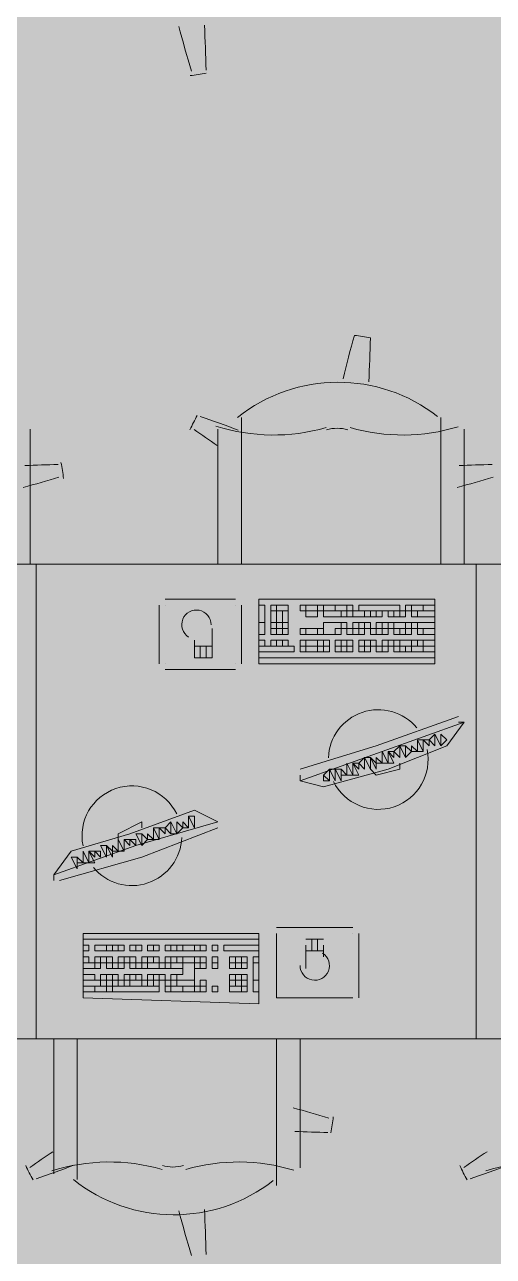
# Model space of a CAD drawing. Header units: millimetres. Extents: x -59 to 47, y 152 to 919.
# Drawn here: x 23.151 to 24.35, y 458.375 to 461.526 of the extents above; entities that cross this region are included whole.
import ezdxf

# ---------------------------------------------------------------- set-up
doc = ezdxf.new("R2010")
doc.units = ezdxf.units.MM
doc.layers.add('PDF_014405$FT-FIXFIT', color=7, linetype='Continuous')
doc.layers.add('PDF_014405$HL-TMP', color=7, linetype='Continuous', true_color=0xe6db59)

msp = doc.modelspace()

# ---------------------------------------------------------------- linework, layer by layer
at = {"layer": 'PDF_014405$FT-FIXFIT', "lineweight": 0}
msp.add_lwpolyline([(24.031, 460.6129, 0.008691), (24.0351, 460.725, 0.025003), (23.9944, 460.7315, 0.008987), (23.9652, 460.6206)], format="xyb", dxfattribs=at)
for points in [[(23.7054, 460.1466), (23.7054, 460.5216)], [(24.2154, 460.5216), (24.2154, 460.1466)], [(23.1655, 460.1466), (23.1655, 460.4916)], [(23.6454, 460.4916), (23.6454, 460.1466)], [(24.2754, 460.1466), (24.2754, 460.4916)], [(23.4955, 460.0416), (23.4955, 459.8916)], [(23.6904, 460.0566), (23.5104, 460.0566)], [(23.5104, 460.0416), (23.5104, 460.0416)], [(23.6904, 460.0416), (23.6904, 460.0416)], [(23.7054, 459.8916), (23.7054, 460.0416)], [(23.5854, 459.9516), (23.5854, 459.9066), (23.6304, 459.9066), (23.6304, 459.9816)], [(23.6304, 459.9366), (23.5854, 459.9366)], [(23.6004, 459.9366), (23.6004, 459.9066)], [(23.6154, 459.9366), (23.6154, 459.9066)], [(23.5104, 459.8916), (23.5104, 459.8916)], [(23.6904, 459.8916), (23.6904, 459.8916)], [(23.5104, 459.8766), (23.6904, 459.8766)], [(24.2604, 459.7566), (24.0504, 459.6817), (23.8554, 459.6217)], [(23.8554, 459.5917), (23.9154, 459.5767), (24.0804, 459.6217), (24.2304, 459.6817), (24.2754, 459.7417), (24.2604, 459.7417)], [(24.2754, 459.7417), (24.0654, 459.6667), (23.8554, 459.5917), (23.8554, 459.6067)], [(24.2004, 459.7117), (24.2154, 459.6817), (24.2004, 459.7117)], [(24.1104, 459.6367), (24.1104, 459.6217), (24.0504, 459.6067), (24.0354, 459.6217)], [(23.2255, 459.3517), (23.4355, 459.4267), (23.6454, 459.4867), (23.5854, 459.5167), (23.4205, 459.4567), (23.2705, 459.4117), (23.2255, 459.3517), (23.2255, 459.3367)], [(23.2405, 459.3367), (23.4505, 459.3967), (23.6454, 459.4717)], [(23.3905, 459.4417), (23.3905, 459.4567), (23.4505, 459.4867), (23.4505, 459.4717)], [(23.6454, 459.4867), (23.6454, 459.4867)], [(23.6454, 459.4717), (23.6454, 459.4717)], [(23.4055, 459.4117), (23.4055, 459.4417), (23.4055, 459.4117)], [(23.2405, 459.3367), (23.2405, 459.3367)], [(23.9904, 459.2167), (23.7954, 459.2167)], [(23.7954, 459.2017), (23.7954, 459.2017)], [(23.7954, 459.2017), (23.7954, 459.0367), (23.9904, 459.0367)], [(23.9904, 459.2017), (23.9904, 459.2017)], [(24.0054, 459.0367), (24.0054, 459.2017)], [(23.3005, 459.1867), (23.7504, 459.1867), (23.3005, 459.1867)], [(23.9154, 459.1867), (23.8704, 459.1867)], [(23.8704, 459.1717), (23.8704, 459.1117)], [(23.8704, 459.1567), (23.9154, 459.1567)], [(23.8854, 459.1567), (23.8854, 459.1867)], [(23.9004, 459.1567), (23.9004, 459.1867)], [(23.9154, 459.1417), (23.9154, 459.1717)], [(23.9904, 459.0367), (23.9904, 459.0367)], [(23.2255, 458.5868), (23.2255, 458.9317)], [(23.2855, 458.9317), (23.2855, 458.5718)], [(23.7954, 458.5568), (23.7954, 458.9317)], [(23.8554, 458.9317), (23.8554, 458.6017)]]:
    msp.add_lwpolyline(points, dxfattribs=at)
for points in [[(22.0706, 460.1466), (23.1805, 460.1466), (23.1805, 458.9317), (22.0706, 458.9317)], [(23.1805, 460.1466), (24.3054, 460.1466), (24.3054, 458.9317), (23.1805, 458.9317)], [(24.3054, 460.1466), (25.4153, 460.1466), (25.4153, 458.9317), (24.3054, 458.9317)], [(24.2004, 460.0566), (23.7504, 460.0566), (23.7504, 459.8916), (24.2004, 459.8916)], [(23.7654, 460.0416), (23.7504, 460.0416), (23.7504, 459.9966), (23.7654, 459.9966)], [(23.7954, 460.0416), (23.7804, 460.0416), (23.7804, 460.0266), (23.7954, 460.0266)], [(23.8254, 460.0416), (23.7954, 460.0416), (23.7954, 460.0266), (23.8254, 460.0266)], [(23.8704, 460.0416), (23.8554, 460.0416), (23.8554, 460.0266), (23.8704, 460.0266)], [(23.9004, 460.0416), (23.8704, 460.0416), (23.8704, 460.0266), (23.9004, 460.0266)], [(23.9154, 460.0416), (23.9004, 460.0416), (23.9004, 460.0266), (23.9154, 460.0266)], [(23.9154, 460.0416), (23.9454, 460.0416), (23.9454, 460.0266), (23.9154, 460.0266)], [(23.9454, 460.0416), (23.9754, 460.0416), (23.9754, 460.0266), (23.9454, 460.0266)], [(23.9754, 460.0416), (23.9904, 460.0416), (23.9904, 460.0266), (23.9754, 460.0266)], [(24.1104, 460.0416), (24.0054, 460.0416), (24.0054, 460.0266), (24.1104, 460.0266)], [(24.1404, 460.0416), (24.1254, 460.0416), (24.1254, 460.0266), (24.1404, 460.0266)], [(24.1704, 460.0416), (24.1404, 460.0416), (24.1404, 460.0266), (24.1704, 460.0266)], [(24.2004, 460.0416), (24.1704, 460.0416), (24.1704, 460.0266), (24.2004, 460.0266)], [(23.7954, 460.0266), (23.7804, 460.0266), (23.7804, 459.9966), (23.7954, 459.9966)], [(23.8104, 460.0266), (23.7954, 460.0266), (23.7954, 459.9966), (23.8104, 459.9966)], [(23.8254, 460.0266), (23.8104, 460.0266), (23.8104, 459.9966), (23.8254, 459.9966)], [(23.9004, 460.0266), (23.8704, 460.0266), (23.8704, 460.0116), (23.9004, 460.0116)], [(23.9604, 460.0266), (23.9154, 460.0266), (23.9154, 460.0116), (23.9604, 460.0116)], [(23.9754, 460.0266), (23.9604, 460.0266), (23.9604, 460.0116), (23.9754, 460.0116)], [(23.9904, 460.0266), (23.9754, 460.0266), (23.9754, 460.0116), (23.9904, 460.0116)], [(24.0204, 460.0266), (23.9904, 460.0266), (23.9904, 460.0116), (24.0204, 460.0116)], [(24.0354, 460.0266), (24.0204, 460.0266), (24.0204, 460.0116), (24.0354, 460.0116)], [(24.0504, 460.0266), (24.0354, 460.0266), (24.0354, 460.0116), (24.0504, 460.0116)], [(24.0654, 460.0266), (24.0504, 460.0266), (24.0504, 460.0116), (24.0654, 460.0116)], [(24.0954, 460.0266), (24.0804, 460.0266), (24.0804, 460.0116), (24.0954, 460.0116)], [(24.1104, 460.0266), (24.0954, 460.0266), (24.0954, 460.0116), (24.1104, 460.0116)], [(24.1254, 460.0266), (24.1104, 460.0266), (24.1104, 460.0116), (24.1254, 460.0116)], [(24.1554, 460.0266), (24.1404, 460.0266), (24.1404, 460.0116), (24.1554, 460.0116)], [(24.2004, 460.0266), (24.1554, 460.0266), (24.1554, 460.0116), (24.2004, 460.0116)], [(23.7654, 459.9966), (23.7504, 459.9966), (23.7504, 459.9666), (23.7654, 459.9666)], [(23.7954, 459.9966), (23.7804, 459.9966), (23.7804, 459.9816), (23.7954, 459.9816)], [(23.7954, 459.9816), (23.7804, 459.9816), (23.7804, 459.9666), (23.7954, 459.9666)], [(23.8104, 459.9966), (23.7954, 459.9966), (23.7954, 459.9816), (23.8104, 459.9816)], [(23.8104, 459.9816), (23.7954, 459.9816), (23.7954, 459.9666), (23.8104, 459.9666)], [(23.8254, 459.9966), (23.8104, 459.9966), (23.8104, 459.9816), (23.8254, 459.9816)], [(23.8254, 459.9816), (23.8104, 459.9816), (23.8104, 459.9666), (23.8254, 459.9666)], [(23.8704, 459.9816), (23.8554, 459.9816), (23.8554, 459.9666), (23.8704, 459.9666)], [(23.9004, 459.9816), (23.8704, 459.9816), (23.8704, 459.9666), (23.9004, 459.9666)], [(23.9154, 459.9816), (23.9004, 459.9816), (23.9004, 459.9666), (23.9154, 459.9666)], [(23.9454, 459.9966), (23.9154, 459.9966), (23.9154, 459.9666), (23.9454, 459.9666), (23.9454, 459.9816), (23.9604, 459.9816), (23.9604, 459.9966)], [(23.9604, 459.9816), (23.9454, 459.9816), (23.9454, 459.9666), (23.9604, 459.9666)], [(23.9754, 459.9966), (23.9604, 459.9966), (23.9604, 459.9816), (23.9754, 459.9816)], [(23.9904, 459.9816), (23.9754, 459.9816), (23.9754, 459.9666), (23.9904, 459.9666)], [(24.0054, 459.9966), (23.9904, 459.9966), (23.9904, 459.9816), (24.0054, 459.9816)], [(24.0054, 459.9816), (23.9904, 459.9816), (23.9904, 459.9666), (24.0054, 459.9666)], [(24.0204, 459.9966), (24.0054, 459.9966), (24.0054, 459.9816), (24.0204, 459.9816)], [(24.0204, 459.9816), (24.0054, 459.9816), (24.0054, 459.9666), (24.0204, 459.9666)], [(24.0354, 459.9966), (24.0204, 459.9966), (24.0204, 459.9816), (24.0354, 459.9816)], [(24.0504, 459.9816), (24.0354, 459.9816), (24.0354, 459.9666), (24.0504, 459.9666)], [(24.0654, 459.9966), (24.0504, 459.9966), (24.0504, 459.9816), (24.0654, 459.9816)], [(24.0654, 459.9816), (24.0504, 459.9816), (24.0504, 459.9666), (24.0654, 459.9666)], [(24.0804, 459.9966), (24.0654, 459.9966), (24.0654, 459.9816), (24.0804, 459.9816)], [(24.0804, 459.9816), (24.0654, 459.9816), (24.0654, 459.9666), (24.0804, 459.9666)], [(24.0954, 459.9966), (24.0804, 459.9966), (24.0804, 459.9816), (24.0954, 459.9816)], [(24.1254, 459.9966), (24.0954, 459.9966), (24.0954, 459.9816), (24.1254, 459.9816)], [(24.1104, 459.9816), (24.0954, 459.9816), (24.0954, 459.9666), (24.1104, 459.9666)], [(24.1254, 459.9816), (24.1104, 459.9816), (24.1104, 459.9666), (24.1254, 459.9666)], [(24.1404, 459.9966), (24.1254, 459.9966), (24.1254, 459.9816), (24.1404, 459.9816)], [(24.1404, 459.9816), (24.1254, 459.9816), (24.1254, 459.9666), (24.1404, 459.9666)], [(24.1554, 459.9966), (24.1404, 459.9966), (24.1404, 459.9816), (24.1554, 459.9816)], [(24.2004, 459.9966), (24.1554, 459.9966), (24.1554, 459.9816), (24.2004, 459.9816)], [(24.1704, 459.9816), (24.1554, 459.9816), (24.1554, 459.9666), (24.1704, 459.9666)], [(24.2004, 459.9816), (24.1704, 459.9816), (24.1704, 459.9666), (24.2004, 459.9666)], [(23.7654, 459.9516), (23.7504, 459.9516), (23.7504, 459.9366), (23.7654, 459.9366)], [(23.7954, 459.9516), (23.7804, 459.9516), (23.7804, 459.9366), (23.7954, 459.9366)], [(23.8104, 459.9516), (23.7954, 459.9516), (23.7954, 459.9366), (23.8104, 459.9366)], [(23.8254, 459.9516), (23.8104, 459.9516), (23.8104, 459.9366), (23.8254, 459.9366)], [(23.8704, 459.9516), (23.8554, 459.9516), (23.8554, 459.9366), (23.8704, 459.9366)], [(23.9004, 459.9516), (23.8704, 459.9516), (23.8704, 459.9366), (23.9004, 459.9366)], [(23.9154, 459.9516), (23.9004, 459.9516), (23.9004, 459.9366), (23.9154, 459.9366)], [(23.9304, 459.9516), (23.9154, 459.9516), (23.9154, 459.9366), (23.9304, 459.9366)], [(23.9604, 459.9516), (23.9454, 459.9516), (23.9454, 459.9366), (23.9604, 459.9366)], [(23.9754, 459.9516), (23.9604, 459.9516), (23.9604, 459.9366), (23.9754, 459.9366)], [(23.9904, 459.9516), (23.9754, 459.9516), (23.9754, 459.9366), (23.9904, 459.9366)], [(24.0204, 459.9516), (24.0054, 459.9516), (24.0054, 459.9366), (24.0204, 459.9366)], [(24.0354, 459.9516), (24.0204, 459.9516), (24.0204, 459.9366), (24.0354, 459.9366)], [(24.0504, 459.9516), (24.0354, 459.9516), (24.0354, 459.9366), (24.0504, 459.9366)], [(24.0804, 459.9516), (24.0654, 459.9516), (24.0654, 459.9366), (24.0804, 459.9366)], [(24.0954, 459.9516), (24.0804, 459.9516), (24.0804, 459.9366), (24.0954, 459.9366)], [(24.1104, 459.9516), (24.0954, 459.9516), (24.0954, 459.9366), (24.1104, 459.9366)], [(24.1404, 459.9516), (24.1104, 459.9516), (24.1104, 459.9366), (24.1404, 459.9366)], [(24.1554, 459.9516), (24.1404, 459.9516), (24.1404, 459.9366), (24.1554, 459.9366)], [(24.1704, 459.9516), (24.1554, 459.9516), (24.1554, 459.9366), (24.1704, 459.9366)], [(24.2004, 459.9516), (24.1704, 459.9516), (24.1704, 459.9366), (24.2004, 459.9366)], [(23.8404, 459.9216), (23.7504, 459.9216), (23.7504, 459.9366), (23.8404, 459.9366)], [(23.8704, 459.9366), (23.8554, 459.9366), (23.8554, 459.9216), (23.8704, 459.9216)], [(23.9004, 459.9366), (23.8704, 459.9366), (23.8704, 459.9216), (23.9004, 459.9216)], [(23.9154, 459.9366), (23.9004, 459.9366), (23.9004, 459.9216), (23.9154, 459.9216)], [(23.9304, 459.9366), (23.9154, 459.9366), (23.9154, 459.9216), (23.9304, 459.9216)], [(23.9604, 459.9366), (23.9454, 459.9366), (23.9454, 459.9216), (23.9604, 459.9216)], [(23.9754, 459.9366), (23.9604, 459.9366), (23.9604, 459.9216), (23.9754, 459.9216)], [(23.9904, 459.9366), (23.9754, 459.9366), (23.9754, 459.9216), (23.9904, 459.9216)], [(24.0204, 459.9366), (24.0054, 459.9366), (24.0054, 459.9216), (24.0204, 459.9216)], [(24.0354, 459.9366), (24.0204, 459.9366), (24.0204, 459.9216), (24.0354, 459.9216)], [(24.0654, 459.9366), (24.0504, 459.9366), (24.0504, 459.9216), (24.0654, 459.9216)], [(24.0804, 459.9366), (24.0654, 459.9366), (24.0654, 459.9216), (24.0804, 459.9216)], [(24.1104, 459.9366), (24.0954, 459.9366), (24.0954, 459.9216), (24.1104, 459.9216)], [(24.1254, 459.9366), (24.1104, 459.9366), (24.1104, 459.9216), (24.1254, 459.9216)], [(24.1404, 459.9366), (24.1254, 459.9366), (24.1254, 459.9216), (24.1404, 459.9216)], [(24.1704, 459.9366), (24.1404, 459.9366), (24.1404, 459.9216), (24.1704, 459.9216)], [(24.2004, 459.9366), (24.1704, 459.9366), (24.1704, 459.9216), (24.2004, 459.9216)], [(24.2004, 459.8916), (23.7504, 459.8916), (23.7504, 459.9066), (24.2004, 459.9066)], [(24.1554, 459.6967), (24.1554, 459.6667), (24.1704, 459.6667)], [(24.1704, 459.6967), (24.1554, 459.6967), (24.1704, 459.6667)], [(24.1854, 459.6967), (24.1704, 459.6967), (24.1854, 459.6817)], [(24.2004, 459.7117), (24.1854, 459.6967), (24.2004, 459.6817)], [(24.2154, 459.7117), (24.2154, 459.6817), (24.2304, 459.6967)], [(24.0654, 459.6667), (24.0654, 459.6367), (24.0804, 459.6367)], [(24.0804, 459.6667), (24.0804, 459.6367), (24.0954, 459.6367)], [(24.0954, 459.6667), (24.0804, 459.6667), (24.0954, 459.6517)], [(24.1104, 459.6817), (24.0954, 459.6667), (24.1104, 459.6517)], [(24.1254, 459.6817), (24.1104, 459.6817), (24.1254, 459.6517)], [(24.1254, 459.6817), (24.1254, 459.6517), (24.1404, 459.6667)], [(24.1404, 459.6817), (24.1404, 459.6667), (24.1554, 459.6667)], [(23.9754, 459.6367), (23.9754, 459.6217), (23.9754, 459.6067), (23.9904, 459.6067)], [(23.9904, 459.6367), (23.9904, 459.6067), (24.0054, 459.6067)], [(24.0054, 459.6367), (23.9904, 459.6367), (24.0054, 459.6217)], [(24.0204, 459.6517), (24.0054, 459.6367), (24.0204, 459.6217)], [(24.0354, 459.6517), (24.0204, 459.6517), (24.0354, 459.6217)], [(24.0354, 459.6517), (24.0504, 459.6217), (24.0504, 459.6367)], [(24.0504, 459.6517), (24.0504, 459.6367), (24.0654, 459.6367)], [(23.9304, 459.6217), (23.9154, 459.6067), (23.9304, 459.5917)], [(23.9154, 459.6067), (23.9154, 459.5917), (23.9304, 459.5917)], [(23.9454, 459.6217), (23.9304, 459.6217), (23.9454, 459.5917)], [(23.9604, 459.6217), (23.9454, 459.6217), (23.9604, 459.5917), (23.9604, 459.6067)], [(23.9604, 459.6217), (23.9604, 459.6067), (23.9754, 459.6067)], [(23.4955, 459.4417), (23.4955, 459.4717), (23.4805, 459.4717)], [(23.4805, 459.4417), (23.4955, 459.4417), (23.4805, 459.4717), (23.4805, 459.4567)], [(23.5104, 459.4567), (23.5104, 459.4717), (23.4955, 459.4717)], [(23.5254, 459.4567), (23.5254, 459.4867), (23.5104, 459.4717)], [(23.5254, 459.4567), (23.5404, 459.4567), (23.5254, 459.4867)], [(23.5404, 459.4567), (23.5554, 459.4717), (23.5404, 459.4867)], [(23.5554, 459.4717), (23.5704, 459.4717), (23.5554, 459.4867)], [(23.5854, 459.4717), (23.5854, 459.5017), (23.5704, 459.5017)], [(23.5704, 459.4717), (23.5704, 459.5017), (23.5704, 459.4867)], [(23.3905, 459.4117), (23.4055, 459.4117), (23.3905, 459.4417), (23.3905, 459.4267)], [(23.4205, 459.4267), (23.4205, 459.4417), (23.4055, 459.4417)], [(23.4355, 459.4267), (23.4355, 459.4417), (23.4205, 459.4417)], [(23.4505, 459.4267), (23.4505, 459.4567), (23.4355, 459.4567)], [(23.4505, 459.4267), (23.4655, 459.4417), (23.4505, 459.4567)], [(23.4655, 459.4417), (23.4805, 459.4417), (23.4655, 459.4567)], [(23.3005, 459.3817), (23.3155, 459.3817), (23.3005, 459.4117), (23.3005, 459.3967)], [(23.3305, 459.3967), (23.3305, 459.4117), (23.3155, 459.4117)], [(23.3155, 459.3817), (23.3305, 459.3817), (23.3155, 459.4117)], [(23.3455, 459.3967), (23.3455, 459.4117), (23.3305, 459.4117)], [(23.3605, 459.3967), (23.3605, 459.4267), (23.3455, 459.4267)], [(23.3755, 459.3967), (23.3755, 459.4117), (23.3605, 459.4267)], [(23.3755, 459.4117), (23.3905, 459.4117), (23.3755, 459.4267)], [(23.2855, 459.3667), (23.2855, 459.3817), (23.2855, 459.3967), (23.2705, 459.3967)], [(23.2855, 459.3817), (23.3005, 459.3817), (23.2855, 459.3967)], [(23.3005, 459.0367), (23.7504, 459.0217), (23.7504, 459.2017), (23.3005, 459.2017)], [(23.3005, 459.1567), (23.3155, 459.1567), (23.3155, 459.1717), (23.3005, 459.1717)], [(23.3305, 459.1567), (23.3605, 459.1567), (23.3605, 459.1717), (23.3305, 459.1717)], [(23.3605, 459.1567), (23.3755, 459.1567), (23.3755, 459.1717), (23.3605, 459.1717)], [(23.3755, 459.1567), (23.3905, 459.1567), (23.3905, 459.1717), (23.3755, 459.1717)], [(23.3905, 459.1567), (23.4055, 459.1567), (23.4055, 459.1717), (23.3905, 459.1717)], [(23.4205, 459.1567), (23.4355, 459.1567), (23.4355, 459.1717), (23.4205, 459.1717)], [(23.4355, 459.1567), (23.4505, 459.1567), (23.4505, 459.1717), (23.4355, 459.1717)], [(23.4655, 459.1567), (23.4805, 459.1567), (23.4805, 459.1717), (23.4655, 459.1717)], [(23.4805, 459.1567), (23.4955, 459.1567), (23.4955, 459.1717), (23.4805, 459.1717)], [(23.5104, 459.1567), (23.5254, 459.1567), (23.5254, 459.1717), (23.5104, 459.1717)], [(23.5254, 459.1567), (23.5404, 459.1567), (23.5404, 459.1717), (23.5254, 459.1717)], [(23.5404, 459.1567), (23.5554, 459.1567), (23.5554, 459.1717), (23.5404, 459.1717)], [(23.5554, 459.1567), (23.5854, 459.1567), (23.5854, 459.1717), (23.5554, 459.1717)], [(23.5854, 459.1567), (23.6004, 459.1567), (23.6004, 459.1717), (23.5854, 459.1717)], [(23.6004, 459.1567), (23.6154, 459.1567), (23.6154, 459.1717), (23.6004, 459.1717)], [(23.6304, 459.1567), (23.6454, 459.1567), (23.6454, 459.1717), (23.6304, 459.1717)], [(23.6604, 459.1717), (23.7504, 459.1717), (23.7504, 459.1567), (23.6604, 459.1567)], [(23.3005, 459.1267), (23.3155, 459.1267), (23.3155, 459.1417), (23.3005, 459.1417)], [(23.3005, 459.1117), (23.3305, 459.1117), (23.3305, 459.1267), (23.3005, 459.1267)], [(23.3305, 459.1267), (23.3455, 459.1267), (23.3455, 459.1417), (23.3305, 459.1417)], [(23.3305, 459.1117), (23.3455, 459.1117), (23.3455, 459.1267), (23.3305, 459.1267)], [(23.3455, 459.1267), (23.3605, 459.1267), (23.3605, 459.1417), (23.3455, 459.1417)], [(23.3605, 459.1267), (23.3755, 459.1267), (23.3755, 459.1417), (23.3605, 459.1417)], [(23.3605, 459.1117), (23.3755, 459.1117), (23.3755, 459.1267), (23.3605, 459.1267)], [(23.3755, 459.1117), (23.3905, 459.1117), (23.3905, 459.1267), (23.3755, 459.1267)], [(23.3905, 459.1267), (23.4055, 459.1267), (23.4055, 459.1417), (23.3905, 459.1417)], [(23.3905, 459.1117), (23.4055, 459.1117), (23.4055, 459.1267), (23.3905, 459.1267)], [(23.4055, 459.1267), (23.4205, 459.1267), (23.4205, 459.1417), (23.4055, 459.1417)], [(23.4205, 459.1267), (23.4355, 459.1267), (23.4355, 459.1417), (23.4205, 459.1417)], [(23.4205, 459.1117), (23.4355, 459.1117), (23.4355, 459.1267), (23.4205, 459.1267)], [(23.4355, 459.1117), (23.4505, 459.1117), (23.4505, 459.1267), (23.4355, 459.1267)], [(23.4505, 459.1267), (23.4655, 459.1267), (23.4655, 459.1417), (23.4505, 459.1417)], [(23.4505, 459.1117), (23.4655, 459.1117), (23.4655, 459.1267), (23.4505, 459.1267)], [(23.4655, 459.1267), (23.4805, 459.1267), (23.4805, 459.1417), (23.4655, 459.1417)], [(23.4655, 459.1117), (23.4955, 459.1117), (23.4955, 459.1267), (23.4655, 459.1267)], [(23.4805, 459.1267), (23.4955, 459.1267), (23.4955, 459.1417), (23.4805, 459.1417)], [(23.4955, 459.1117), (23.5104, 459.1117), (23.5104, 459.1267), (23.4955, 459.1267)], [(23.5104, 459.1267), (23.5254, 459.1267), (23.5254, 459.1417), (23.5104, 459.1417)], [(23.5104, 459.1117), (23.5254, 459.1117), (23.5254, 459.1267), (23.5104, 459.1267)], [(23.5254, 459.1267), (23.5404, 459.1267), (23.5404, 459.1417), (23.5254, 459.1417)], [(23.5254, 459.1117), (23.5554, 459.1117), (23.5554, 459.1267), (23.5254, 459.1267)], [(23.5404, 459.1267), (23.5554, 459.1267), (23.5554, 459.1417), (23.5404, 459.1417)], [(23.5554, 459.0817), (23.5854, 459.0817), (23.5854, 459.1267), (23.5554, 459.1267), (23.5554, 459.0967), (23.5404, 459.0967), (23.5404, 459.0817)], [(23.5554, 459.1267), (23.5854, 459.1267), (23.5854, 459.1417), (23.5554, 459.1417)], [(23.5854, 459.1267), (23.6004, 459.1267), (23.6004, 459.1417), (23.5854, 459.1417)], [(23.5854, 459.1117), (23.6004, 459.1117), (23.6004, 459.1267), (23.5854, 459.1267)], [(23.6004, 459.1267), (23.6154, 459.1267), (23.6154, 459.1417), (23.6004, 459.1417)], [(23.6004, 459.1117), (23.6154, 459.1117), (23.6154, 459.1267), (23.6004, 459.1267)], [(23.6304, 459.1267), (23.6454, 459.1267), (23.6454, 459.1417), (23.6304, 459.1417)], [(23.6304, 459.1117), (23.6454, 459.1117), (23.6454, 459.1267), (23.6304, 459.1267)], [(23.6754, 459.1267), (23.6904, 459.1267), (23.6904, 459.1417), (23.6754, 459.1417)], [(23.6754, 459.1117), (23.6904, 459.1117), (23.6904, 459.1267), (23.6754, 459.1267)], [(23.6904, 459.1267), (23.7054, 459.1267), (23.7054, 459.1417), (23.6904, 459.1417)], [(23.6904, 459.1117), (23.7054, 459.1117), (23.7054, 459.1267), (23.6904, 459.1267)], [(23.7054, 459.1267), (23.7204, 459.1267), (23.7204, 459.1417), (23.7054, 459.1417)], [(23.7054, 459.1117), (23.7204, 459.1117), (23.7204, 459.1267), (23.7054, 459.1267)], [(23.7354, 459.1267), (23.7504, 459.1267), (23.7504, 459.1417), (23.7354, 459.1417)], [(23.7354, 459.0817), (23.7504, 459.0817), (23.7504, 459.1267), (23.7354, 459.1267)], [(23.3005, 459.0817), (23.3305, 459.0817), (23.3305, 459.0967), (23.3005, 459.0967)], [(23.3455, 459.0817), (23.3605, 459.0817), (23.3605, 459.0967), (23.3455, 459.0967)], [(23.3605, 459.0817), (23.3755, 459.0817), (23.3755, 459.0967), (23.3605, 459.0967)], [(23.3755, 459.0817), (23.3905, 459.0817), (23.3905, 459.0967), (23.3755, 459.0967)], [(23.4055, 459.0817), (23.4205, 459.0817), (23.4205, 459.0967), (23.4055, 459.0967)], [(23.4205, 459.0817), (23.4355, 459.0817), (23.4355, 459.0967), (23.4205, 459.0967)], [(23.4355, 459.0817), (23.4505, 459.0817), (23.4505, 459.0967), (23.4355, 459.0967)], [(23.4655, 459.0817), (23.4805, 459.0817), (23.4805, 459.0967), (23.4655, 459.0967)], [(23.4805, 459.0817), (23.4955, 459.0817), (23.4955, 459.0967), (23.4805, 459.0967)], [(23.4955, 459.0817), (23.5104, 459.0817), (23.5104, 459.0967), (23.4955, 459.0967)], [(23.5254, 459.0817), (23.5404, 459.0817), (23.5404, 459.0967), (23.5254, 459.0967)], [(23.6754, 459.0817), (23.6904, 459.0817), (23.6904, 459.0967), (23.6754, 459.0967)], [(23.6904, 459.0817), (23.7054, 459.0817), (23.7054, 459.0967), (23.6904, 459.0967)], [(23.7054, 459.0817), (23.7204, 459.0817), (23.7204, 459.0967), (23.7054, 459.0967)], [(23.3005, 459.0667), (23.3455, 459.0667), (23.3455, 459.0817), (23.3005, 459.0817)], [(23.3005, 459.0517), (23.3305, 459.0517), (23.3305, 459.0667), (23.3005, 459.0667)], [(23.3305, 459.0517), (23.3605, 459.0517), (23.3605, 459.0667), (23.3305, 459.0667)], [(23.3455, 459.0667), (23.3605, 459.0667), (23.3605, 459.0817), (23.3455, 459.0817)], [(23.3605, 459.0517), (23.3755, 459.0517), (23.3755, 459.0667), (23.3605, 459.0667)], [(23.3755, 459.0667), (23.3905, 459.0667), (23.3905, 459.0817), (23.3755, 459.0817)], [(23.3755, 459.0517), (23.4955, 459.0517), (23.4955, 459.0667), (23.3755, 459.0667)], [(23.3905, 459.0667), (23.4055, 459.0667), (23.4055, 459.0817), (23.3905, 459.0817)], [(23.4055, 459.0667), (23.4205, 459.0667), (23.4205, 459.0817), (23.4055, 459.0817)], [(23.4205, 459.0667), (23.4505, 459.0667), (23.4505, 459.0817), (23.4205, 459.0817)], [(23.4505, 459.0667), (23.4655, 459.0667), (23.4655, 459.0817), (23.4505, 459.0817)], [(23.4655, 459.0667), (23.4805, 459.0667), (23.4805, 459.0817), (23.4655, 459.0817)], [(23.4805, 459.0667), (23.4955, 459.0667), (23.4955, 459.0817), (23.4805, 459.0817)], [(23.5104, 459.0667), (23.5254, 459.0667), (23.5254, 459.0817), (23.5104, 459.0817)], [(23.5254, 459.0517), (23.5104, 459.0517), (23.5104, 459.0667), (23.5254, 459.0667)], [(23.5254, 459.0667), (23.5404, 459.0667), (23.5404, 459.0817), (23.5254, 459.0817)], [(23.5554, 459.0517), (23.5254, 459.0517), (23.5254, 459.0667), (23.5554, 459.0667)], [(23.5404, 459.0667), (23.5854, 459.0667), (23.5854, 459.0817), (23.5404, 459.0817)], [(23.5854, 459.0517), (23.5554, 459.0517), (23.5554, 459.0667), (23.5854, 459.0667)], [(23.5854, 459.0517), (23.6004, 459.0517), (23.6004, 459.0667), (23.5854, 459.0667)], [(23.6004, 459.0667), (23.6154, 459.0667), (23.6154, 459.0817), (23.6004, 459.0817)], [(23.6004, 459.0517), (23.6154, 459.0517), (23.6154, 459.0667), (23.6004, 459.0667)], [(23.6304, 459.0517), (23.6454, 459.0517), (23.6454, 459.0667), (23.6304, 459.0667)], [(23.6754, 459.0667), (23.6904, 459.0667), (23.6904, 459.0817), (23.6754, 459.0817)], [(23.6754, 459.0517), (23.7054, 459.0517), (23.7054, 459.0667), (23.6754, 459.0667)], [(23.6904, 459.0667), (23.7054, 459.0667), (23.7054, 459.0817), (23.6904, 459.0817)], [(23.7054, 459.0667), (23.7204, 459.0667), (23.7204, 459.0817), (23.7054, 459.0817)], [(23.7054, 459.0517), (23.7204, 459.0517), (23.7204, 459.0667), (23.7054, 459.0667)], [(23.7354, 459.0517), (23.7504, 459.0517), (23.7504, 459.0817), (23.7354, 459.0817)]]:
    msp.add_lwpolyline(points, close=True, dxfattribs=at)
for centre, radius, start, end in [((26.7406, 462.3764), 3.3076, 194.969, 197.0287), ((20.3043, 461.3539), 3.3111, 0.9733, 2.965), ((23.5303, 461.8063), 0.4125, 276.1361, 281.8652), ((23.9529, 460.1991), 0.4125, 51.9766, 128.5619), ((23.9503, 460.3214), 0.4124, 150.1335, 155.8687), ((22.5254, 457.3964), 3.3073, 69.2469, 71.0322), ((25.4926, 463.2129), 3.3244, 234.9705, 236.2055), ((23.7879, 460.9641), 0.4875, 252.3898, 286.0229), ((23.9503, 460.3964), 0.0975, 73.9762, 106.0238), ((24.1179, 460.9641), 0.4875, 253.9774, 286.9226), ((23.2928, 457.1003), 3.3012, 90.9716, 92.4463), ((22.8404, 460.3214), 0.4125, 6.1361, 11.8652), ((24.4027, 457.1003), 3.3012, 90.9716, 92.4463), ((22.2704, 463.5313), 3.3073, 285.3808, 287.0287), ((23.3803, 463.5313), 3.3073, 285.3808, 287.0287), ((23.5903, 459.9914), 0.0375, 0, 237.2991), ((24.0553, 459.6464), 0.1275, 39.5892, 177.984), ((24.0553, 459.6464), 0.1275, 205.9552, 11.6125), ((23.4254, 459.4514), 0.1275, 25.9552, 191.6125), ((23.4254, 459.4514), 0.1275, 219.5892, 357.984), ((23.8929, 459.1192), 0.0375, 180.0012, 57.2913), ((22.9603, 455.5665), 3.3073, 72.9713, 74.6192), ((23.5303, 458.7764), 0.4125, 348.1348, 353.8639), ((23.9828, 461.993), 3.3012, 267.5537, 269.0284), ((25.0726, 455.8804), 3.3244, 123.7945, 125.0295), ((26.1825, 455.8804), 3.3244, 123.7945, 125.0295), ((23.5303, 458.7764), 0.4124, 204.1313, 209.8665), ((22.1054, 461.7014), 3.3073, 288.9678, 290.7531), ((23.368, 458.1293), 0.4875, 73.9771, 107.6102), ((23.5303, 458.7014), 0.0975, 253.9762, 286.0238), ((23.6979, 458.1293), 0.4875, 73.0774, 106.0226), ((24.6403, 458.7764), 0.4124, 204.1313, 209.8665), ((23.2153, 461.7014), 3.3073, 288.9678, 290.7531), ((24.4779, 458.1293), 0.4875, 73.9771, 107.6102), ((23.5329, 458.8942), 0.4125, 231.4381, 308.0234), ((20.3043, 458.3241), 3.3111, 0.9733, 2.965), ((26.7406, 459.3465), 3.3076, 194.969, 197.0287)]:
    msp.add_arc(centre, radius, start, end, dxfattribs=at)
at = {"layer": 'PDF_014405$HL-TMP', "color": 54, "true_color": 0x999900, "transparency": 33554559}
for points in [[(29.8699, 461.8115), (17.9909, 461.8115), (29.8699, 457.1319)], [(17.9909, 461.8115), (29.8699, 457.1319), (17.9909, 457.1319)]]:
    msp.add_solid(points, dxfattribs=at)

doc.saveas('drawing.dxf')
